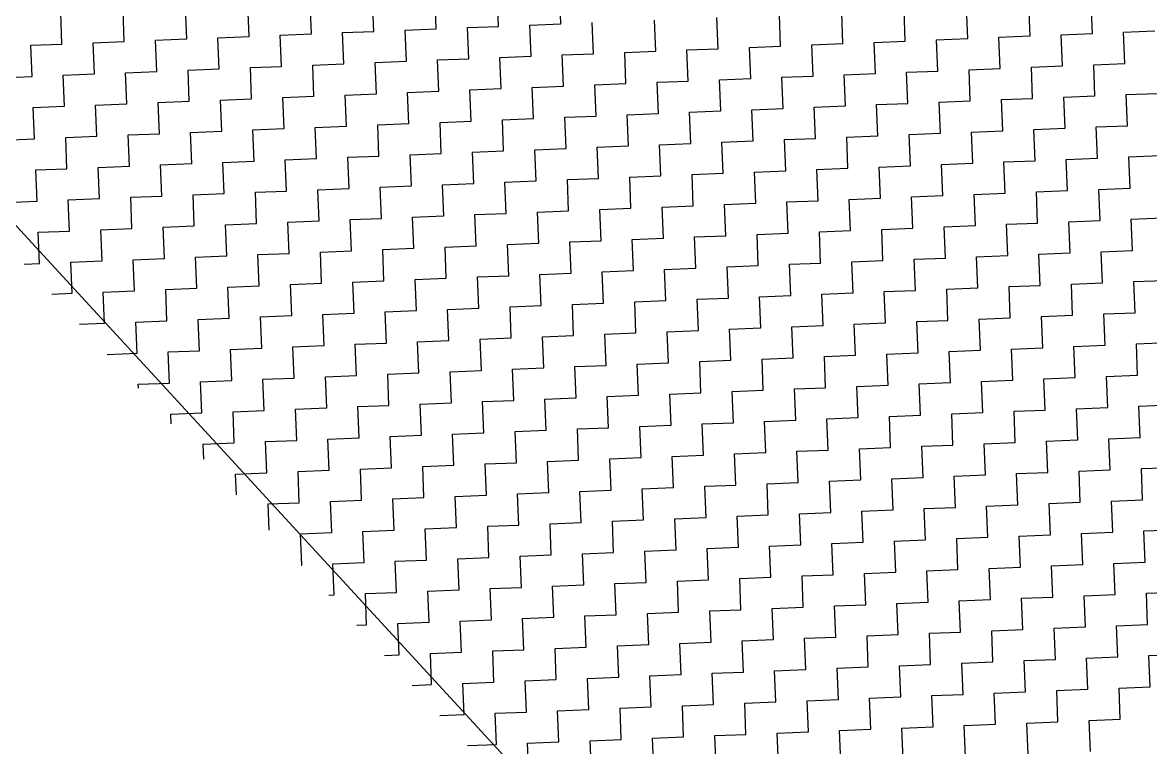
# Model space of a CAD drawing. Header units: metres. Extents: x 281802 to 284768, y 2076477 to 2081449.
# Drawn here: x 282062.6 to 282218.1, y 2076777.3 to 2076877.3 of the extents above; entities that cross this region are included whole.
import ezdxf

# ---------------------------------------------------------------- set-up
doc = ezdxf.new("R2010")
doc.units = ezdxf.units.M
doc.layers.add('POLY_HATCH', color=12, linetype='Continuous')
doc.layers.add('V_BOUND_LINE', color=7, linetype='Continuous')

msp = doc.modelspace()

# ---------------------------------------------------------------- linework, layer by layer
at = {"layer": 'POLY_HATCH'}
msp.add_line((281966.44, 2076952.72), (282404.49, 2076476.81), dxfattribs=at)
at = {"layer": 'POLY_HATCH', "linetype": 'Continuous'}
for p, q in [((282119.63, 2076876.38), (282119.46, 2076880.68)), ((282128.23, 2076876.73), (282128.05, 2076881.03)), ((282136.82, 2076877.08), (282136.65, 2076881.38)), ((282076.64, 2076874.64), (282076.47, 2076878.94)), ((282085.24, 2076874.99), (282085.07, 2076879.29)), ((282093.84, 2076875.34), (282093.66, 2076879.64)), ((282102.44, 2076875.69), (282102.26, 2076879.99)), ((282111.03, 2076876.04), (282110.86, 2076880.33)), ((282184.28, 2076874.7), (282184.11, 2076879)), ((282192.88, 2076875.05), (282192.71, 2076879.35)), ((282201.48, 2076875.4), (282201.3, 2076879.69)), ((282210.08, 2076875.74), (282209.9, 2076880.04)), ((282068.05, 2076874.29), (282067.87, 2076878.59)), ((282149.9, 2076873.3), (282149.72, 2076877.6)), ((282158.49, 2076873.65), (282158.32, 2076877.95)), ((282167.09, 2076874), (282166.92, 2076878.3)), ((282175.69, 2076874.35), (282175.51, 2076878.65)), ((282106.73, 2076875.86), (282111.03, 2076876.04)), ((282106.91, 2076871.56), (282106.73, 2076875.86)), ((282115.33, 2076876.21), (282119.63, 2076876.38)), ((282115.51, 2076871.91), (282115.33, 2076876.21)), ((282123.93, 2076876.56), (282128.23, 2076876.73)), ((282124.1, 2076872.26), (282123.93, 2076876.56)), ((282132.53, 2076876.91), (282136.82, 2076877.08)), ((282132.7, 2076872.61), (282132.53, 2076876.91)), ((282141.3, 2076872.96), (282141.12, 2076877.26)), ((282214.37, 2076875.92), (282218.67, 2076876.09)), ((282214.55, 2076871.62), (282214.37, 2076875.92)), ((282063.75, 2076874.12), (282068.05, 2076874.29)), ((282072.35, 2076874.47), (282076.64, 2076874.64)), ((282072.52, 2076870.17), (282072.35, 2076874.47)), ((282080.94, 2076874.82), (282085.24, 2076874.99)), ((282081.12, 2076870.52), (282080.94, 2076874.82)), ((282089.54, 2076875.16), (282093.84, 2076875.34)), ((282089.71, 2076870.87), (282089.54, 2076875.16)), ((282098.14, 2076875.51), (282102.44, 2076875.69)), ((282098.31, 2076871.21), (282098.14, 2076875.51)), ((282171.39, 2076874.18), (282175.69, 2076874.35)), ((282179.99, 2076874.52), (282184.28, 2076874.7)), ((282180.16, 2076870.23), (282179.99, 2076874.52)), ((282188.58, 2076874.87), (282192.88, 2076875.05)), ((282188.76, 2076870.57), (282188.58, 2076874.87)), ((282197.18, 2076875.22), (282201.48, 2076875.4)), ((282197.35, 2076870.92), (282197.18, 2076875.22)), ((282205.78, 2076875.57), (282210.08, 2076875.74)), ((282205.95, 2076871.27), (282205.78, 2076875.57)), ((282063.92, 2076869.82), (282063.75, 2076874.12)), ((282137, 2076872.78), (282141.3, 2076872.96)), ((282137.17, 2076868.48), (282137, 2076872.78)), ((282145.6, 2076873.13), (282149.9, 2076873.3)), ((282145.77, 2076868.83), (282145.6, 2076873.13)), ((282154.19, 2076873.48), (282158.49, 2076873.65)), ((282154.37, 2076869.18), (282154.19, 2076873.48)), ((282162.79, 2076873.83), (282167.09, 2076874)), ((282162.97, 2076869.53), (282162.79, 2076873.83)), ((282171.56, 2076869.88), (282171.39, 2076874.18)), ((282094.01, 2076871.04), (282098.31, 2076871.21)), ((282102.61, 2076871.39), (282106.91, 2076871.56)), ((282102.78, 2076867.09), (282102.61, 2076871.39)), ((282111.21, 2076871.74), (282115.51, 2076871.91)), ((282111.38, 2076867.44), (282111.21, 2076871.74)), ((282119.8, 2076872.09), (282124.1, 2076872.26)), ((282119.98, 2076867.79), (282119.8, 2076872.09)), ((282128.4, 2076872.43), (282132.7, 2076872.61)), ((282128.58, 2076868.14), (282128.4, 2076872.43)), ((282201.65, 2076871.1), (282205.95, 2076871.27)), ((282210.25, 2076871.44), (282214.55, 2076871.62)), ((282210.42, 2076867.15), (282210.25, 2076871.44)), ((282059.62, 2076869.65), (282063.92, 2076869.82)), ((282068.22, 2076870), (282072.52, 2076870.17)), ((282068.4, 2076865.7), (282068.22, 2076870)), ((282076.82, 2076870.34), (282081.12, 2076870.52)), ((282076.99, 2076866.05), (282076.82, 2076870.34)), ((282085.42, 2076870.69), (282089.71, 2076870.87)), ((282085.59, 2076866.39), (282085.42, 2076870.69)), ((282094.19, 2076866.74), (282094.01, 2076871.04)), ((282167.26, 2076869.7), (282171.56, 2076869.88)), ((282167.44, 2076865.4), (282167.26, 2076869.7)), ((282175.86, 2076870.05), (282180.16, 2076870.23)), ((282176.04, 2076865.75), (282175.86, 2076870.05)), ((282184.46, 2076870.4), (282188.76, 2076870.57)), ((282184.63, 2076866.1), (282184.46, 2076870.4)), ((282193.06, 2076870.75), (282197.35, 2076870.92)), ((282193.23, 2076866.45), (282193.06, 2076870.75)), ((282201.83, 2076866.8), (282201.65, 2076871.1)), ((282124.28, 2076867.96), (282128.58, 2076868.14)), ((282132.87, 2076868.31), (282137.17, 2076868.48)), ((282133.05, 2076864.01), (282132.87, 2076868.31)), ((282141.47, 2076868.66), (282145.77, 2076868.83)), ((282141.65, 2076864.36), (282141.47, 2076868.66)), ((282150.07, 2076869.01), (282154.37, 2076869.18)), ((282150.24, 2076864.71), (282150.07, 2076869.01)), ((282158.67, 2076869.35), (282162.97, 2076869.53)), ((282158.84, 2076865.06), (282158.67, 2076869.35)), ((282089.89, 2076866.57), (282094.19, 2076866.74)), ((282090.06, 2076862.27), (282089.89, 2076866.57)), ((282098.49, 2076866.92), (282102.78, 2076867.09)), ((282098.66, 2076862.62), (282098.49, 2076866.92)), ((282107.08, 2076867.26), (282111.38, 2076867.44)), ((282107.26, 2076862.97), (282107.08, 2076867.26)), ((282115.68, 2076867.61), (282119.98, 2076867.79)), ((282115.85, 2076863.31), (282115.68, 2076867.61)), ((282124.45, 2076863.66), (282124.28, 2076867.96)), ((282197.53, 2076866.62), (282201.83, 2076866.8)), ((282197.7, 2076862.33), (282197.53, 2076866.62)), ((282206.13, 2076866.97), (282210.42, 2076867.15)), ((282206.3, 2076862.67), (282206.13, 2076866.97)), ((282214.72, 2076867.32), (282219.02, 2076867.49)), ((282214.9, 2076863.02), (282214.72, 2076867.32)), ((282064.1, 2076865.52), (282068.4, 2076865.7)), ((282064.27, 2076861.22), (282064.1, 2076865.52)), ((282072.69, 2076865.87), (282076.99, 2076866.05)), ((282072.87, 2076861.57), (282072.69, 2076865.87)), ((282081.29, 2076866.22), (282085.59, 2076866.39)), ((282081.47, 2076861.92), (282081.29, 2076866.22)), ((282154.54, 2076864.88), (282158.84, 2076865.06)), ((282163.14, 2076865.23), (282167.44, 2076865.4)), ((282163.31, 2076860.93), (282163.14, 2076865.23)), ((282171.74, 2076865.58), (282176.04, 2076865.75)), ((282171.91, 2076861.28), (282171.74, 2076865.58)), ((282180.33, 2076865.93), (282184.63, 2076866.1)), ((282180.51, 2076861.63), (282180.33, 2076865.93)), ((282188.93, 2076866.28), (282193.23, 2076866.45)), ((282189.11, 2076861.98), (282188.93, 2076866.28)), ((282120.15, 2076863.49), (282124.45, 2076863.66)), ((282120.33, 2076859.19), (282120.15, 2076863.49)), ((282128.75, 2076863.84), (282133.05, 2076864.01)), ((282128.92, 2076859.54), (282128.75, 2076863.84)), ((282137.35, 2076864.19), (282141.65, 2076864.36)), ((282137.52, 2076859.89), (282137.35, 2076864.19)), ((282145.94, 2076864.53), (282150.24, 2076864.71)), ((282146.12, 2076860.23), (282145.94, 2076864.53)), ((282154.72, 2076860.58), (282154.54, 2076864.88)), ((282077.17, 2076861.75), (282081.47, 2076861.92)), ((282085.76, 2076862.09), (282090.06, 2076862.27)), ((282085.94, 2076857.8), (282085.76, 2076862.09)), ((282094.36, 2076862.44), (282098.66, 2076862.62)), ((282094.54, 2076858.14), (282094.36, 2076862.44)), ((282102.96, 2076862.79), (282107.26, 2076862.97)), ((282103.13, 2076858.49), (282102.96, 2076862.79)), ((282111.56, 2076863.14), (282115.85, 2076863.31)), ((282111.73, 2076858.84), (282111.56, 2076863.14)), ((282184.81, 2076861.8), (282189.11, 2076861.98)), ((282193.4, 2076862.15), (282197.7, 2076862.33)), ((282193.58, 2076857.85), (282193.4, 2076862.15)), ((282202, 2076862.5), (282206.3, 2076862.67)), ((282202.18, 2076858.2), (282202, 2076862.5)), ((282210.6, 2076862.85), (282214.9, 2076863.02)), ((282210.77, 2076858.55), (282210.6, 2076862.85)), ((282059.97, 2076861.05), (282064.27, 2076861.22)), ((282068.57, 2076861.4), (282072.87, 2076861.57)), ((282068.74, 2076857.1), (282068.57, 2076861.4)), ((282077.34, 2076857.45), (282077.17, 2076861.75)), ((282150.42, 2076860.41), (282154.72, 2076860.58)), ((282150.59, 2076856.11), (282150.42, 2076860.41)), ((282159.01, 2076860.76), (282163.31, 2076860.93)), ((282159.19, 2076856.46), (282159.01, 2076860.76)), ((282167.61, 2076861.11), (282171.91, 2076861.28)), ((282167.79, 2076856.81), (282167.61, 2076861.11)), ((282176.21, 2076861.45), (282180.51, 2076861.63)), ((282176.38, 2076857.16), (282176.21, 2076861.45)), ((282184.98, 2076857.5), (282184.81, 2076861.8)), ((282107.43, 2076858.67), (282111.73, 2076858.84)), ((282116.03, 2076859.02), (282120.33, 2076859.19)), ((282116.2, 2076854.72), (282116.03, 2076859.02)), ((282124.63, 2076859.36), (282128.92, 2076859.54)), ((282124.8, 2076855.07), (282124.63, 2076859.36)), ((282133.22, 2076859.71), (282137.52, 2076859.89)), ((282133.4, 2076855.41), (282133.22, 2076859.71)), ((282141.82, 2076860.06), (282146.12, 2076860.23)), ((282141.99, 2076855.76), (282141.82, 2076860.06)), ((282215.07, 2076858.72), (282219.37, 2076858.9)), ((282215.25, 2076854.42), (282215.07, 2076858.72)), ((282073.04, 2076857.27), (282077.34, 2076857.45)), ((282073.22, 2076852.98), (282073.04, 2076857.27)), ((282081.64, 2076857.62), (282085.94, 2076857.8)), ((282081.81, 2076853.32), (282081.64, 2076857.62)), ((282090.24, 2076857.97), (282094.54, 2076858.14)), ((282090.41, 2076853.67), (282090.24, 2076857.97)), ((282098.83, 2076858.32), (282103.13, 2076858.49)), ((282099.01, 2076854.02), (282098.83, 2076858.32)), ((282107.61, 2076854.37), (282107.43, 2076858.67)), ((282172.08, 2076856.98), (282176.38, 2076857.16)), ((282180.68, 2076857.33), (282184.98, 2076857.5)), ((282180.86, 2076853.03), (282180.68, 2076857.33)), ((282189.28, 2076857.68), (282193.58, 2076857.85)), ((282189.45, 2076853.38), (282189.28, 2076857.68)), ((282197.88, 2076858.03), (282202.18, 2076858.2)), ((282198.05, 2076853.73), (282197.88, 2076858.03)), ((282206.47, 2076858.37), (282210.77, 2076858.55)), ((282206.65, 2076854.08), (282206.47, 2076858.37)), ((282064.45, 2076856.93), (282068.74, 2076857.1)), ((282064.62, 2076852.63), (282064.45, 2076856.93)), ((282137.7, 2076855.59), (282141.99, 2076855.76)), ((282146.29, 2076855.94), (282150.59, 2076856.11)), ((282146.47, 2076851.64), (282146.29, 2076855.94)), ((282154.89, 2076856.28), (282159.19, 2076856.46)), ((282155.06, 2076851.99), (282154.89, 2076856.28)), ((282163.49, 2076856.63), (282167.79, 2076856.81)), ((282163.66, 2076852.33), (282163.49, 2076856.63)), ((282172.26, 2076852.68), (282172.08, 2076856.98)), ((282103.31, 2076854.19), (282107.61, 2076854.37)), ((282103.48, 2076849.9), (282103.31, 2076854.19)), ((282111.9, 2076854.54), (282116.2, 2076854.72)), ((282112.08, 2076850.24), (282111.9, 2076854.54)), ((282120.5, 2076854.89), (282124.8, 2076855.07)), ((282120.68, 2076850.59), (282120.5, 2076854.89)), ((282129.1, 2076855.24), (282133.4, 2076855.41)), ((282129.27, 2076850.94), (282129.1, 2076855.24)), ((282137.87, 2076851.29), (282137.7, 2076855.59)), ((282202.35, 2076853.9), (282206.65, 2076854.08)), ((282210.95, 2076854.25), (282215.25, 2076854.42)), ((282211.12, 2076849.95), (282210.95, 2076854.25)), ((282060.32, 2076852.45), (282064.62, 2076852.63)), ((282068.92, 2076852.8), (282073.22, 2076852.98)), ((282069.09, 2076848.5), (282068.92, 2076852.8)), ((282077.52, 2076853.15), (282081.81, 2076853.32)), ((282077.69, 2076848.85), (282077.52, 2076853.15)), ((282086.11, 2076853.5), (282090.41, 2076853.67)), ((282086.29, 2076849.2), (282086.11, 2076853.5)), ((282094.71, 2076853.85), (282099.01, 2076854.02)), ((282094.88, 2076849.55), (282094.71, 2076853.85)), ((282167.96, 2076852.51), (282172.26, 2076852.68)), ((282168.13, 2076848.21), (282167.96, 2076852.51)), ((282176.56, 2076852.86), (282180.86, 2076853.03)), ((282176.73, 2076848.56), (282176.56, 2076852.86)), ((282185.15, 2076853.21), (282189.45, 2076853.38)), ((282185.33, 2076848.91), (282185.15, 2076853.21)), ((282193.75, 2076853.55), (282198.05, 2076853.73)), ((282193.93, 2076849.25), (282193.75, 2076853.55)), ((282202.52, 2076849.6), (282202.35, 2076853.9)), ((282124.97, 2076850.77), (282129.27, 2076850.94)), ((282133.57, 2076851.12), (282137.87, 2076851.29)), ((282133.75, 2076846.82), (282133.57, 2076851.12)), ((282142.17, 2076851.46), (282146.47, 2076851.64)), ((282142.34, 2076847.16), (282142.17, 2076851.46)), ((282150.77, 2076851.81), (282155.06, 2076851.99)), ((282150.94, 2076847.51), (282150.77, 2076851.81)), ((282159.36, 2076852.16), (282163.66, 2076852.33)), ((282159.54, 2076847.86), (282159.36, 2076852.16)), ((282090.59, 2076849.37), (282094.88, 2076849.55)), ((282099.18, 2076849.72), (282103.48, 2076849.9)), ((282099.36, 2076845.42), (282099.18, 2076849.72)), ((282107.78, 2076850.07), (282112.08, 2076850.24)), ((282107.95, 2076845.77), (282107.78, 2076850.07)), ((282116.38, 2076850.42), (282120.68, 2076850.59)), ((282116.55, 2076846.12), (282116.38, 2076850.42)), ((282125.15, 2076846.47), (282124.97, 2076850.77)), ((282198.22, 2076849.43), (282202.52, 2076849.6)), ((282198.4, 2076845.13), (282198.22, 2076849.43)), ((282206.82, 2076849.78), (282211.12, 2076849.95)), ((282207, 2076845.48), (282206.82, 2076849.78)), ((282215.42, 2076850.13), (282219.72, 2076850.3)), ((282215.59, 2076845.83), (282215.42, 2076850.13)), ((282064.79, 2076848.33), (282069.09, 2076848.5)), ((282064.97, 2076844.03), (282064.79, 2076848.33)), ((282073.39, 2076848.68), (282077.69, 2076848.85)), ((282073.57, 2076844.38), (282073.39, 2076848.68)), ((282081.99, 2076849.02), (282086.29, 2076849.2)), ((282082.16, 2076844.73), (282081.99, 2076849.02)), ((282090.76, 2076845.07), (282090.59, 2076849.37)), ((282155.24, 2076847.69), (282159.54, 2076847.86)), ((282163.84, 2076848.04), (282168.13, 2076848.21)), ((282164.01, 2076843.74), (282163.84, 2076848.04)), ((282172.43, 2076848.38), (282176.73, 2076848.56)), ((282172.61, 2076844.09), (282172.43, 2076848.38)), ((282181.03, 2076848.73), (282185.33, 2076848.91)), ((282181.2, 2076844.43), (282181.03, 2076848.73)), ((282189.63, 2076849.08), (282193.93, 2076849.25)), ((282189.8, 2076844.78), (282189.63, 2076849.08)), ((282120.85, 2076846.29), (282125.15, 2076846.47)), ((282121.02, 2076842), (282120.85, 2076846.29)), ((282129.45, 2076846.64), (282133.75, 2076846.82)), ((282129.62, 2076842.34), (282129.45, 2076846.64)), ((282138.04, 2076846.99), (282142.34, 2076847.16)), ((282138.22, 2076842.69), (282138.04, 2076846.99)), ((282146.64, 2076847.34), (282150.94, 2076847.51)), ((282146.82, 2076843.04), (282146.64, 2076847.34)), ((282155.41, 2076843.39), (282155.24, 2076847.69)), ((282077.86, 2076844.55), (282082.16, 2076844.73)), ((282086.46, 2076844.9), (282090.76, 2076845.07)), ((282086.64, 2076840.6), (282086.46, 2076844.9)), ((282095.06, 2076845.25), (282099.36, 2076845.42)), ((282095.23, 2076840.95), (282095.06, 2076845.25)), ((282103.66, 2076845.6), (282107.95, 2076845.77)), ((282103.83, 2076841.3), (282103.66, 2076845.6)), ((282112.25, 2076845.95), (282116.55, 2076846.12)), ((282112.43, 2076841.65), (282112.25, 2076845.95)), ((282185.5, 2076844.61), (282189.8, 2076844.78)), ((282194.1, 2076844.96), (282198.4, 2076845.13)), ((282194.27, 2076840.66), (282194.1, 2076844.96)), ((282202.7, 2076845.3), (282207, 2076845.48)), ((282202.87, 2076841.01), (282202.7, 2076845.3)), ((282211.29, 2076845.65), (282215.59, 2076845.83)), ((282211.47, 2076841.35), (282211.29, 2076845.65)), ((282062.82, 2076843.94), (282064.97, 2076844.03)), ((282069.27, 2076844.2), (282073.57, 2076844.38)), ((282069.44, 2076839.91), (282069.27, 2076844.2)), ((282078.04, 2076840.25), (282077.86, 2076844.55)), ((282151.11, 2076843.21), (282155.41, 2076843.39)), ((282151.29, 2076838.92), (282151.11, 2076843.21)), ((282159.71, 2076843.56), (282164.01, 2076843.74)), ((282159.89, 2076839.26), (282159.71, 2076843.56)), ((282168.31, 2076843.91), (282172.61, 2076844.09)), ((282168.48, 2076839.61), (282168.31, 2076843.91)), ((282176.91, 2076844.26), (282181.2, 2076844.43)), ((282177.08, 2076839.96), (282176.91, 2076844.26)), ((282185.68, 2076840.31), (282185.5, 2076844.61)), ((282108.13, 2076841.47), (282112.43, 2076841.65)), ((282116.73, 2076841.82), (282121.02, 2076842)), ((282116.9, 2076837.52), (282116.73, 2076841.82)), ((282125.32, 2076842.17), (282129.62, 2076842.34)), ((282125.5, 2076837.87), (282125.32, 2076842.17)), ((282133.92, 2076842.52), (282138.22, 2076842.69)), ((282134.09, 2076838.22), (282133.92, 2076842.52)), ((282142.52, 2076842.87), (282146.82, 2076843.04)), ((282142.69, 2076838.57), (282142.52, 2076842.87)), ((282215.77, 2076841.53), (282220.07, 2076841.7)), ((282073.74, 2076840.08), (282078.04, 2076840.25)), ((282073.91, 2076835.78), (282073.74, 2076840.08)), ((282082.34, 2076840.43), (282086.64, 2076840.6)), ((282082.51, 2076836.13), (282082.34, 2076840.43)), ((282090.93, 2076840.78), (282095.23, 2076840.95)), ((282091.11, 2076836.48), (282090.93, 2076840.78)), ((282099.53, 2076841.12), (282103.83, 2076841.3)), ((282099.71, 2076836.83), (282099.53, 2076841.12)), ((282108.3, 2076837.17), (282108.13, 2076841.47)), ((282181.38, 2076840.14), (282185.68, 2076840.31)), ((282181.55, 2076835.84), (282181.38, 2076840.14)), ((282189.98, 2076840.48), (282194.27, 2076840.66)), ((282190.15, 2076836.18), (282189.98, 2076840.48)), ((282198.57, 2076840.83), (282202.87, 2076841.01)), ((282198.75, 2076836.53), (282198.57, 2076840.83)), ((282207.17, 2076841.18), (282211.47, 2076841.35)), ((282207.34, 2076836.88), (282207.17, 2076841.18)), ((282215.94, 2076837.23), (282215.77, 2076841.53)), ((282066.64, 2076839.79), (282069.44, 2076839.91)), ((282138.39, 2076838.39), (282142.69, 2076838.57)), ((282146.99, 2076838.74), (282151.29, 2076838.92)), ((282147.16, 2076834.44), (282146.99, 2076838.74)), ((282155.59, 2076839.09), (282159.89, 2076839.26)), ((282155.76, 2076834.79), (282155.59, 2076839.09)), ((282164.18, 2076839.44), (282168.48, 2076839.61)), ((282164.36, 2076835.14), (282164.18, 2076839.44)), ((282172.78, 2076839.79), (282177.08, 2076839.96)), ((282172.96, 2076835.49), (282172.78, 2076839.79)), ((282104, 2076837), (282108.3, 2076837.17)), ((282104.18, 2076832.7), (282104, 2076837)), ((282112.6, 2076837.35), (282116.9, 2076837.52)), ((282112.78, 2076833.05), (282112.6, 2076837.35)), ((282121.2, 2076837.7), (282125.5, 2076837.87)), ((282121.37, 2076833.4), (282121.2, 2076837.7)), ((282129.8, 2076838.05), (282134.09, 2076838.22)), ((282129.97, 2076833.75), (282129.8, 2076838.05)), ((282138.57, 2076834.09), (282138.39, 2076838.39)), ((282211.64, 2076837.06), (282215.94, 2076837.23)), ((282211.82, 2076832.76), (282211.64, 2076837.06)), ((282070.46, 2076835.64), (282073.91, 2076835.78)), ((282078.21, 2076835.95), (282082.51, 2076836.13)), ((282078.39, 2076831.66), (282078.21, 2076835.95)), ((282086.81, 2076836.3), (282091.11, 2076836.48)), ((282086.98, 2076832), (282086.81, 2076836.3)), ((282095.41, 2076836.65), (282099.71, 2076836.83)), ((282095.58, 2076832.35), (282095.41, 2076836.65)), ((282168.66, 2076835.31), (282172.96, 2076835.49)), ((282177.25, 2076835.66), (282181.55, 2076835.84)), ((282177.43, 2076831.36), (282177.25, 2076835.66)), ((282185.85, 2076836.01), (282190.15, 2076836.18)), ((282186.03, 2076831.71), (282185.85, 2076836.01)), ((282194.45, 2076836.36), (282198.75, 2076836.53)), ((282194.62, 2076832.06), (282194.45, 2076836.36)), ((282203.05, 2076836.71), (282207.34, 2076836.88)), ((282203.22, 2076832.41), (282203.05, 2076836.71)), ((282134.27, 2076833.92), (282138.57, 2076834.09)), ((282134.44, 2076829.62), (282134.27, 2076833.92)), ((282142.87, 2076834.27), (282147.16, 2076834.44)), ((282143.04, 2076829.97), (282142.87, 2076834.27)), ((282151.46, 2076834.62), (282155.76, 2076834.79)), ((282151.64, 2076830.32), (282151.46, 2076834.62)), ((282160.06, 2076834.97), (282164.36, 2076835.14)), ((282160.23, 2076830.67), (282160.06, 2076834.97)), ((282168.83, 2076831.02), (282168.66, 2076835.31)), ((282091.28, 2076832.18), (282095.58, 2076832.35)), ((282099.88, 2076832.53), (282104.18, 2076832.7)), ((282100.05, 2076828.23), (282099.88, 2076832.53)), ((282108.48, 2076832.88), (282112.78, 2076833.05)), ((282108.65, 2076828.58), (282108.48, 2076832.88)), ((282117.07, 2076833.22), (282121.37, 2076833.4)), ((282117.25, 2076828.93), (282117.07, 2076833.22)), ((282125.67, 2076833.57), (282129.97, 2076833.75)), ((282125.85, 2076829.27), (282125.67, 2076833.57)), ((282198.92, 2076832.23), (282203.22, 2076832.41)), ((282207.52, 2076832.58), (282211.82, 2076832.76)), ((282207.69, 2076828.28), (282207.52, 2076832.58)), ((282216.12, 2076832.93), (282220.41, 2076833.11)), ((282216.29, 2076828.63), (282216.12, 2076832.93)), ((282074.28, 2076831.49), (282078.39, 2076831.66)), ((282082.68, 2076831.83), (282086.98, 2076832)), ((282082.86, 2076827.53), (282082.68, 2076831.83)), ((282091.46, 2076827.88), (282091.28, 2076832.18)), ((282164.53, 2076830.84), (282168.83, 2076831.02)), ((282164.71, 2076826.54), (282164.53, 2076830.84)), ((282173.13, 2076831.19), (282177.43, 2076831.36)), ((282173.3, 2076826.89), (282173.13, 2076831.19)), ((282181.73, 2076831.54), (282186.03, 2076831.71)), ((282181.9, 2076827.24), (282181.73, 2076831.54)), ((282190.32, 2076831.89), (282194.62, 2076832.06)), ((282190.5, 2076827.59), (282190.32, 2076831.89)), ((282199.1, 2076827.94), (282198.92, 2076832.23)), ((282121.55, 2076829.1), (282125.85, 2076829.27)), ((282130.14, 2076829.45), (282134.44, 2076829.62)), ((282130.32, 2076825.15), (282130.14, 2076829.45)), ((282138.74, 2076829.8), (282143.04, 2076829.97)), ((282138.92, 2076825.5), (282138.74, 2076829.8)), ((282147.34, 2076830.14), (282151.64, 2076830.32)), ((282147.51, 2076825.85), (282147.34, 2076830.14)), ((282155.94, 2076830.49), (282160.23, 2076830.67)), ((282156.11, 2076826.19), (282155.94, 2076830.49)), ((282087.16, 2076827.71), (282091.46, 2076827.88)), ((282087.33, 2076823.41), (282087.16, 2076827.71)), ((282095.75, 2076828.05), (282100.05, 2076828.23)), ((282095.93, 2076823.76), (282095.75, 2076828.05)), ((282104.35, 2076828.4), (282108.65, 2076828.58)), ((282104.53, 2076824.1), (282104.35, 2076828.4)), ((282112.95, 2076828.75), (282117.25, 2076828.93)), ((282113.12, 2076824.45), (282112.95, 2076828.75)), ((282121.72, 2076824.8), (282121.55, 2076829.1)), ((282194.8, 2076827.76), (282199.1, 2076827.94)), ((282194.97, 2076823.46), (282194.8, 2076827.76)), ((282203.39, 2076828.11), (282207.69, 2076828.28)), ((282203.57, 2076823.81), (282203.39, 2076828.11)), ((282211.99, 2076828.46), (282216.29, 2076828.63)), ((282212.17, 2076824.16), (282211.99, 2076828.46)), ((282078.56, 2076827.36), (282082.86, 2076827.53)), ((282078.58, 2076826.82), (282078.56, 2076827.36)), ((282151.81, 2076826.02), (282156.11, 2076826.19)), ((282160.41, 2076826.37), (282164.71, 2076826.54)), ((282160.58, 2076822.07), (282160.41, 2076826.37)), ((282169.01, 2076826.72), (282173.3, 2076826.89)), ((282169.18, 2076822.42), (282169.01, 2076826.72)), ((282177.6, 2076827.07), (282181.9, 2076827.24)), ((282177.78, 2076822.77), (282177.6, 2076827.07)), ((282186.2, 2076827.41), (282190.5, 2076827.59)), ((282186.37, 2076823.11), (282186.2, 2076827.41)), ((282117.42, 2076824.63), (282121.72, 2076824.8)), ((282117.6, 2076820.33), (282117.42, 2076824.63)), ((282126.02, 2076824.98), (282130.32, 2076825.15)), ((282126.19, 2076820.68), (282126.02, 2076824.98)), ((282134.62, 2076825.32), (282138.92, 2076825.5)), ((282134.79, 2076821.02), (282134.62, 2076825.32)), ((282143.21, 2076825.67), (282147.51, 2076825.85)), ((282143.39, 2076821.37), (282143.21, 2076825.67)), ((282151.99, 2076821.72), (282151.81, 2076826.02)), ((282216.46, 2076824.33), (282220.76, 2076824.51)), ((282083.03, 2076823.23), (282087.33, 2076823.41)), ((282083.09, 2076821.92), (282083.03, 2076823.23)), ((282091.63, 2076823.58), (282095.93, 2076823.76)), ((282091.8, 2076819.28), (282091.63, 2076823.58)), ((282100.23, 2076823.93), (282104.53, 2076824.1)), ((282100.4, 2076819.63), (282100.23, 2076823.93)), ((282108.82, 2076824.28), (282113.12, 2076824.45)), ((282109, 2076819.98), (282108.82, 2076824.28)), ((282182.08, 2076822.94), (282186.37, 2076823.11)), ((282190.67, 2076823.29), (282194.97, 2076823.46)), ((282190.85, 2076818.99), (282190.67, 2076823.29)), ((282199.27, 2076823.64), (282203.57, 2076823.81)), ((282199.44, 2076819.34), (282199.27, 2076823.64)), ((282207.87, 2076823.99), (282212.17, 2076824.16)), ((282208.04, 2076819.69), (282207.87, 2076823.99)), ((282216.64, 2076820.04), (282216.46, 2076824.33)), ((282147.69, 2076821.55), (282151.99, 2076821.72)), ((282147.86, 2076817.25), (282147.69, 2076821.55)), ((282156.28, 2076821.9), (282160.58, 2076822.07)), ((282156.46, 2076817.6), (282156.28, 2076821.9)), ((282164.88, 2076822.24), (282169.18, 2076822.42)), ((282165.06, 2076817.95), (282164.88, 2076822.24)), ((282173.48, 2076822.59), (282177.78, 2076822.77)), ((282173.65, 2076818.29), (282173.48, 2076822.59)), ((282182.25, 2076818.64), (282182.08, 2076822.94)), ((282104.7, 2076819.81), (282109, 2076819.98)), ((282113.3, 2076820.15), (282117.6, 2076820.33)), ((282113.47, 2076815.86), (282113.3, 2076820.15)), ((282121.89, 2076820.5), (282126.19, 2076820.68)), ((282122.07, 2076816.2), (282121.89, 2076820.5)), ((282130.49, 2076820.85), (282134.79, 2076821.02)), ((282130.67, 2076816.55), (282130.49, 2076820.85)), ((282139.09, 2076821.2), (282143.39, 2076821.37)), ((282139.26, 2076816.9), (282139.09, 2076821.2)), ((282212.34, 2076819.86), (282216.64, 2076820.04)), ((282212.51, 2076815.56), (282212.34, 2076819.86)), ((282087.51, 2076819.11), (282091.8, 2076819.28)), ((282087.59, 2076817.03), (282087.51, 2076819.11)), ((282096.1, 2076819.46), (282100.4, 2076819.63)), ((282096.28, 2076815.16), (282096.1, 2076819.46)), ((282104.87, 2076815.51), (282104.7, 2076819.81)), ((282169.35, 2076818.12), (282173.65, 2076818.29)), ((282177.95, 2076818.47), (282182.25, 2076818.64)), ((282178.13, 2076814.17), (282177.95, 2076818.47)), ((282186.55, 2076818.82), (282190.85, 2076818.99)), ((282186.72, 2076814.52), (282186.55, 2076818.82)), ((282195.15, 2076819.16), (282199.44, 2076819.34)), ((282195.32, 2076814.87), (282195.15, 2076819.16)), ((282203.74, 2076819.51), (282208.04, 2076819.69)), ((282203.92, 2076815.21), (282203.74, 2076819.51)), ((282134.96, 2076816.73), (282139.26, 2076816.9)), ((282143.56, 2076817.07), (282147.86, 2076817.25)), ((282143.74, 2076812.78), (282143.56, 2076817.07)), ((282152.16, 2076817.42), (282156.46, 2076817.6)), ((282152.33, 2076813.12), (282152.16, 2076817.42)), ((282160.76, 2076817.77), (282165.06, 2076817.95)), ((282160.93, 2076813.47), (282160.76, 2076817.77)), ((282169.53, 2076813.82), (282169.35, 2076818.12)), ((282100.58, 2076815.33), (282104.87, 2076815.51)), ((282100.75, 2076811.03), (282100.58, 2076815.33)), ((282109.17, 2076815.68), (282113.47, 2076815.86)), ((282109.35, 2076811.38), (282109.17, 2076815.68)), ((282117.77, 2076816.03), (282122.07, 2076816.2)), ((282117.94, 2076811.73), (282117.77, 2076816.03)), ((282126.37, 2076816.38), (282130.67, 2076816.55)), ((282126.54, 2076812.08), (282126.37, 2076816.38)), ((282135.14, 2076812.43), (282134.96, 2076816.73)), ((282199.62, 2076815.04), (282203.92, 2076815.21)), ((282208.22, 2076815.39), (282212.51, 2076815.56)), ((282208.39, 2076811.09), (282208.22, 2076815.39)), ((282216.81, 2076815.74), (282221.11, 2076815.91)), ((282216.99, 2076811.44), (282216.81, 2076815.74)), ((282091.98, 2076814.98), (282096.28, 2076815.16)), ((282092.09, 2076812.14), (282091.98, 2076814.98)), ((282165.23, 2076813.65), (282169.53, 2076813.82)), ((282165.4, 2076809.35), (282165.23, 2076813.65)), ((282173.83, 2076814), (282178.13, 2076814.17)), ((282174, 2076809.7), (282173.83, 2076814)), ((282182.42, 2076814.34), (282186.72, 2076814.52)), ((282182.6, 2076810.04), (282182.42, 2076814.34)), ((282191.02, 2076814.69), (282195.32, 2076814.87)), ((282191.2, 2076810.39), (282191.02, 2076814.69)), ((282199.79, 2076810.74), (282199.62, 2076815.04)), ((282122.24, 2076811.91), (282126.54, 2076812.08)), ((282130.84, 2076812.25), (282135.14, 2076812.43)), ((282131.01, 2076807.95), (282130.84, 2076812.25)), ((282139.44, 2076812.6), (282143.74, 2076812.78)), ((282139.61, 2076808.3), (282139.44, 2076812.6)), ((282148.03, 2076812.95), (282152.33, 2076813.12)), ((282148.21, 2076808.65), (282148.03, 2076812.95)), ((282156.63, 2076813.3), (282160.93, 2076813.47)), ((282156.81, 2076809), (282156.63, 2076813.3)), ((282096.45, 2076810.86), (282100.75, 2076811.03)), ((282096.6, 2076807.24), (282096.45, 2076810.86)), ((282105.05, 2076811.21), (282109.35, 2076811.38)), ((282105.22, 2076806.91), (282105.05, 2076811.21)), ((282113.65, 2076811.56), (282117.94, 2076811.73)), ((282113.82, 2076807.26), (282113.65, 2076811.56)), ((282122.42, 2076807.61), (282122.24, 2076811.91)), ((282195.49, 2076810.57), (282199.79, 2076810.74)), ((282195.67, 2076806.27), (282195.49, 2076810.57)), ((282204.09, 2076810.92), (282208.39, 2076811.09)), ((282204.27, 2076806.62), (282204.09, 2076810.92)), ((282212.69, 2076811.26), (282216.99, 2076811.44)), ((282212.86, 2076806.97), (282212.69, 2076811.26)), ((282152.51, 2076808.83), (282156.81, 2076809)), ((282161.1, 2076809.17), (282165.4, 2076809.35)), ((282161.28, 2076804.88), (282161.1, 2076809.17)), ((282169.7, 2076809.52), (282174, 2076809.7)), ((282169.88, 2076805.22), (282169.7, 2076809.52)), ((282178.3, 2076809.87), (282182.6, 2076810.04)), ((282178.47, 2076805.57), (282178.3, 2076809.87)), ((282186.9, 2076810.22), (282191.2, 2076810.39)), ((282187.07, 2076805.92), (282186.9, 2076810.22)), ((282118.12, 2076807.43), (282122.42, 2076807.61)), ((282118.29, 2076803.13), (282118.12, 2076807.43)), ((282126.72, 2076807.78), (282131.01, 2076807.95)), ((282126.89, 2076803.48), (282126.72, 2076807.78)), ((282135.31, 2076808.13), (282139.61, 2076808.3)), ((282135.49, 2076803.83), (282135.31, 2076808.13)), ((282143.91, 2076808.48), (282148.21, 2076808.65)), ((282144.08, 2076804.18), (282143.91, 2076808.48)), ((282152.68, 2076804.53), (282152.51, 2076808.83)), ((282100.92, 2076806.74), (282105.22, 2076806.91)), ((282101.1, 2076802.44), (282100.92, 2076806.74)), ((282109.52, 2076807.08), (282113.82, 2076807.26)), ((282109.7, 2076802.79), (282109.52, 2076807.08)), ((282182.77, 2076805.75), (282187.07, 2076805.92)), ((282191.37, 2076806.09), (282195.67, 2076806.27)), ((282191.54, 2076801.8), (282191.37, 2076806.09)), ((282199.97, 2076806.44), (282204.27, 2076806.62)), ((282200.14, 2076802.14), (282199.97, 2076806.44)), ((282208.56, 2076806.79), (282212.86, 2076806.97)), ((282208.74, 2076802.49), (282208.56, 2076806.79)), ((282217.16, 2076807.14), (282221.46, 2076807.31)), ((282217.34, 2076802.84), (282217.16, 2076807.14)), ((282148.38, 2076804.35), (282152.68, 2076804.53)), ((282148.56, 2076800.05), (282148.38, 2076804.35)), ((282156.98, 2076804.7), (282161.28, 2076804.88)), ((282157.15, 2076800.4), (282156.98, 2076804.7)), ((282165.58, 2076805.05), (282169.88, 2076805.22)), ((282165.75, 2076800.75), (282165.58, 2076805.05)), ((282174.17, 2076805.4), (282178.47, 2076805.57)), ((282174.35, 2076801.1), (282174.17, 2076805.4)), ((282182.95, 2076801.45), (282182.77, 2076805.75)), ((282105.4, 2076802.61), (282109.7, 2076802.79)), ((282113.99, 2076802.96), (282118.29, 2076803.13)), ((282114.17, 2076798.66), (282113.99, 2076802.96)), ((282122.59, 2076803.31), (282126.89, 2076803.48)), ((282122.77, 2076799.01), (282122.59, 2076803.31)), ((282131.19, 2076803.66), (282135.49, 2076803.83)), ((282131.36, 2076799.36), (282131.19, 2076803.66)), ((282139.79, 2076804), (282144.08, 2076804.18)), ((282139.96, 2076799.71), (282139.79, 2076804)), ((282213.04, 2076802.67), (282217.34, 2076802.84)), ((282101.03, 2076802.43), (282101.1, 2076802.44)), ((282105.57, 2076798.31), (282105.4, 2076802.61)), ((282178.65, 2076801.27), (282182.95, 2076801.45)), ((282178.82, 2076796.97), (282178.65, 2076801.27)), ((282187.24, 2076801.62), (282191.54, 2076801.8)), ((282187.42, 2076797.32), (282187.24, 2076801.62)), ((282195.84, 2076801.97), (282200.14, 2076802.14)), ((282196.02, 2076797.67), (282195.84, 2076801.97)), ((282204.44, 2076802.32), (282208.74, 2076802.49)), ((282204.61, 2076798.02), (282204.44, 2076802.32)), ((282213.21, 2076798.37), (282213.04, 2076802.67)), ((282135.66, 2076799.53), (282139.96, 2076799.71)), ((282144.26, 2076799.88), (282148.56, 2076800.05)), ((282144.43, 2076795.58), (282144.26, 2076799.88)), ((282152.86, 2076800.23), (282157.15, 2076800.4)), ((282153.03, 2076795.93), (282152.86, 2076800.23)), ((282161.45, 2076800.58), (282165.75, 2076800.75)), ((282161.63, 2076796.28), (282161.45, 2076800.58)), ((282170.05, 2076800.93), (282174.35, 2076801.1)), ((282170.22, 2076796.63), (282170.05, 2076800.93)), ((282104.85, 2076798.28), (282105.57, 2076798.31)), ((282109.87, 2076798.49), (282114.17, 2076798.66)), ((282110.04, 2076794.19), (282109.87, 2076798.49)), ((282118.47, 2076798.84), (282122.77, 2076799.01)), ((282118.64, 2076794.54), (282118.47, 2076798.84)), ((282127.06, 2076799.18), (282131.36, 2076799.36)), ((282127.24, 2076794.88), (282127.06, 2076799.18)), ((282135.84, 2076795.23), (282135.66, 2076799.53)), ((282208.91, 2076798.19), (282213.21, 2076798.37)), ((282209.09, 2076793.9), (282208.91, 2076798.19)), ((282217.51, 2076798.54), (282221.81, 2076798.72)), ((282217.68, 2076794.24), (282217.51, 2076798.54)), ((282165.93, 2076796.45), (282170.22, 2076796.63)), ((282174.52, 2076796.8), (282178.82, 2076796.97)), ((282174.7, 2076792.5), (282174.52, 2076796.8)), ((282183.12, 2076797.15), (282187.42, 2076797.32)), ((282183.29, 2076792.85), (282183.12, 2076797.15)), ((282191.72, 2076797.5), (282196.02, 2076797.67)), ((282191.89, 2076793.2), (282191.72, 2076797.5)), ((282200.31, 2076797.85), (282204.61, 2076798.02)), ((282200.49, 2076793.55), (282200.31, 2076797.85)), ((282131.54, 2076795.06), (282135.84, 2076795.23)), ((282131.71, 2076790.76), (282131.54, 2076795.06)), ((282140.13, 2076795.41), (282144.43, 2076795.58)), ((282140.31, 2076791.11), (282140.13, 2076795.41)), ((282148.73, 2076795.76), (282153.03, 2076795.93)), ((282148.91, 2076791.46), (282148.73, 2076795.76)), ((282157.33, 2076796.1), (282161.63, 2076796.28)), ((282157.5, 2076791.81), (282157.33, 2076796.1)), ((282166.1, 2076792.15), (282165.93, 2076796.45)), ((282108.67, 2076794.13), (282110.04, 2076794.19)), ((282114.34, 2076794.36), (282118.64, 2076794.54)), ((282114.52, 2076790.06), (282114.34, 2076794.36)), ((282122.94, 2076794.71), (282127.24, 2076794.88)), ((282123.11, 2076790.41), (282122.94, 2076794.71)), ((282196.19, 2076793.37), (282200.49, 2076793.55)), ((282204.79, 2076793.72), (282209.09, 2076793.9)), ((282204.96, 2076789.42), (282204.79, 2076793.72)), ((282213.38, 2076794.07), (282217.68, 2076794.24)), ((282213.56, 2076789.77), (282213.38, 2076794.07)), ((282161.8, 2076791.98), (282166.1, 2076792.15)), ((282161.98, 2076787.68), (282161.8, 2076791.98)), ((282170.4, 2076792.33), (282174.7, 2076792.5)), ((282170.57, 2076788.03), (282170.4, 2076792.33)), ((282179, 2076792.68), (282183.29, 2076792.85)), ((282179.17, 2076788.38), (282179, 2076792.68)), ((282187.59, 2076793.02), (282191.89, 2076793.2)), ((282187.77, 2076788.73), (282187.59, 2076793.02)), ((282196.36, 2076789.07), (282196.19, 2076793.37)), ((282118.82, 2076790.24), (282123.11, 2076790.41)), ((282127.41, 2076790.59), (282131.71, 2076790.76)), ((282127.59, 2076786.29), (282127.41, 2076790.59)), ((282136.01, 2076790.93), (282140.31, 2076791.11)), ((282136.18, 2076786.64), (282136.01, 2076790.93)), ((282144.61, 2076791.28), (282148.91, 2076791.46)), ((282144.78, 2076786.98), (282144.61, 2076791.28)), ((282153.2, 2076791.63), (282157.5, 2076791.81)), ((282153.38, 2076787.33), (282153.2, 2076791.63)), ((282112.49, 2076789.98), (282114.52, 2076790.06)), ((282118.99, 2076785.94), (282118.82, 2076790.24)), ((282192.07, 2076788.9), (282196.36, 2076789.07)), ((282192.24, 2076784.6), (282192.07, 2076788.9)), ((282200.66, 2076789.25), (282204.96, 2076789.42)), ((282200.84, 2076784.95), (282200.66, 2076789.25)), ((282209.26, 2076789.6), (282213.56, 2076789.77)), ((282209.43, 2076785.3), (282209.26, 2076789.6)), ((282217.86, 2076789.95), (282222.16, 2076790.12)), ((282218.03, 2076785.65), (282217.86, 2076789.95)), ((282149.08, 2076787.16), (282153.38, 2076787.33)), ((282157.68, 2076787.51), (282161.98, 2076787.68)), ((282157.85, 2076783.21), (282157.68, 2076787.51)), ((282166.27, 2076787.86), (282170.57, 2076788.03)), ((282166.45, 2076783.56), (282166.27, 2076787.86)), ((282174.87, 2076788.2), (282179.17, 2076788.38)), ((282175.05, 2076783.9), (282174.87, 2076788.2)), ((282183.47, 2076788.55), (282187.77, 2076788.73)), ((282183.64, 2076784.25), (282183.47, 2076788.55)), ((282116.31, 2076785.83), (282118.99, 2076785.94)), ((282123.29, 2076786.11), (282127.59, 2076786.29)), ((282123.46, 2076781.81), (282123.29, 2076786.11)), ((282131.89, 2076786.46), (282136.18, 2076786.64)), ((282132.06, 2076782.16), (282131.89, 2076786.46)), ((282140.48, 2076786.81), (282144.78, 2076786.98)), ((282140.66, 2076782.51), (282140.48, 2076786.81)), ((282149.25, 2076782.86), (282149.08, 2076787.16)), ((282213.73, 2076785.47), (282218.03, 2076785.65)), ((282179.34, 2076784.08), (282183.64, 2076784.25)), ((282187.94, 2076784.43), (282192.24, 2076784.6)), ((282188.12, 2076780.13), (282187.94, 2076784.43)), ((282196.54, 2076784.78), (282200.84, 2076784.95)), ((282196.71, 2076780.48), (282196.54, 2076784.78)), ((282205.14, 2076785.12), (282209.43, 2076785.3)), ((282205.31, 2076780.83), (282205.14, 2076785.12)), ((282213.91, 2076781.17), (282213.73, 2076785.47)), ((282144.96, 2076782.69), (282149.25, 2076782.86)), ((282145.13, 2076778.39), (282144.96, 2076782.69)), ((282153.55, 2076783.03), (282157.85, 2076783.21)), ((282153.73, 2076778.74), (282153.55, 2076783.03)), ((282162.15, 2076783.38), (282166.45, 2076783.56)), ((282162.32, 2076779.08), (282162.15, 2076783.38)), ((282170.75, 2076783.73), (282175.05, 2076783.9)), ((282170.92, 2076779.43), (282170.75, 2076783.73)), ((282179.52, 2076779.78), (282179.34, 2076784.08)), ((282120.13, 2076781.68), (282123.46, 2076781.81)), ((282127.76, 2076781.99), (282132.06, 2076782.16)), ((282127.94, 2076777.69), (282127.76, 2076781.99)), ((282136.36, 2076782.34), (282140.66, 2076782.51)), ((282136.53, 2076778.04), (282136.36, 2076782.34)), ((282209.61, 2076781), (282213.91, 2076781.17)), ((282209.78, 2076776.7), (282209.61, 2076781)), ((282166.62, 2076779.26), (282170.92, 2076779.43)), ((282175.22, 2076779.61), (282179.52, 2076779.78)), ((282175.39, 2076775.31), (282175.22, 2076779.61)), ((282183.82, 2076779.95), (282188.12, 2076780.13)), ((282183.99, 2076775.66), (282183.82, 2076779.95)), ((282192.41, 2076780.3), (282196.71, 2076780.48)), ((282192.59, 2076776), (282192.41, 2076780.3)), ((282201.01, 2076780.65), (282205.31, 2076780.83)), ((282201.19, 2076776.35), (282201.01, 2076780.65)), ((282132.23, 2076777.86), (282136.53, 2076778.04)), ((282140.83, 2076778.21), (282145.13, 2076778.39)), ((282141.01, 2076773.91), (282140.83, 2076778.21)), ((282149.43, 2076778.56), (282153.73, 2076778.74)), ((282149.6, 2076774.26), (282149.43, 2076778.56)), ((282158.03, 2076778.91), (282162.32, 2076779.08)), ((282158.2, 2076774.61), (282158.03, 2076778.91)), ((282166.8, 2076774.96), (282166.62, 2076779.26)), ((282123.95, 2076777.53), (282127.94, 2076777.69)), ((282132.41, 2076773.57), (282132.23, 2076777.86))]:
    msp.add_line(p, q, dxfattribs=at)
at = {"layer": 'V_BOUND_LINE'}
msp.add_line((281966.21, 2076952.97), (282404.27, 2076477.05), dxfattribs=at)

doc.saveas('drawing.dxf')
